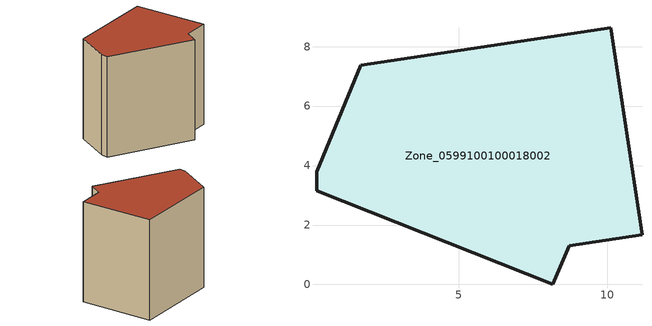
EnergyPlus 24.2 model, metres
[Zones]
Zone_0599100100018002
 floor ground (C_G): 0.22,3.15 0.23,3.79 1.7,7.37 10.11,8.64 11.17,1.67 8.71,1.3 8.17,0 z0
 wall outside (C_F): 10.11,8.64 1.7,7.37 0.23,3.79 0.22,3.15 8.17,0 8.71,1.3 11.17,1.67 10.11,8.64 z0:9.63
 roof outside (C_R): 0.23,3.79 0.22,3.15 8.17,0 8.71,1.3 11.17,1.67 10.11,8.64 1.7,7.37 z9.63
[BUILDING]
Pand.0599100100018002: North Axis=0; Terrain=City; Loads Convergence Tolerance Value=0.04; Temperature Convergence Tolerance Value=0.4; Solar Distribution=FullExterior; Maximum Number of Warmup Days=25; Minimum Number of Warmup Days=1
[Site:Location]
Rotterdam.The.Hague.AP_ZH_NLD Design_Conditions: Latitude=51.96; Longitude=4.45; Time Zone=1; Elevation=-4.5
[SITE:GROUNDTEMPERATURE:BUILDINGSURFACE]
18, 18, 18, 18, 18, 18, 18, 18, 18, 18, 18, 18
[MATERIAL] Thermal Absorptance=0.9; Solar Absorptance=0.7; Visible Absorptance=0.7
Name | Roughness | Thickness | Conductivity | Density | Specific Heat
G.TC.2015-2018 | MediumSmooth | 0.15 | 0.0428571 | 540 | 1210
F.TC.2015-2018 | Rough | 0.3 | 0.0666667 | 1920 | 840
R.TC.2015-2018 | MediumRough | 0.2 | 0.0333333 | 1500 | 1000
[CONSTRUCTION]
C_G: G.TC.2015-2018
C_F: F.TC.2015-2018
C_R: R.TC.2015-2018
[ZONE]
Zone_0599100100018002: Type=1; Multiplier=1; Ceiling Height=Autocalculate; Volume=Autocalculate; Floor Area=autocalculate; Part of Total Floor Area=Yes
[ZONEINFILTRATION:DESIGNFLOWRATE]
Infil_Zone_0599100100018002: Zone or ZoneList or Space or SpaceList=Zone_0599100100018002; Schedule=AlwaysOn; Design Flow Rate Calculation Method=Flow/Area; Flow Rate per Floor Area=0.0015; Constant Term Coefficient=1; Temperature Term Coefficient=0; Velocity Term Coefficient=0; Velocity Squared Term Coefficient=0
[HVACTEMPLATE:ZONE:IDEALLOADSAIRSYSTEM]
Zone_0599100100018002: Maximum Heating Supply Air Temperature=50; Minimum Cooling Supply Air Temperature=13; Maximum Heating Supply Air Humidity Ratio=0.0156; Minimum Cooling Supply Air Humidity Ratio=0.0077; Heating Limit=NoLimit; Cooling Limit=NoLimit; Dehumidification Control Type=ConstantSensibleHeatRatio; Cooling Sensible Heat Ratio=0.7; Dehumidification Setpoint=60; Humidification Control Type=None; Humidification Setpoint=30; Outdoor Air Method=None; Outdoor Air Flow Rate per Person=0.00944; Outdoor Air Flow Rate per Zone Floor Area=0; Outdoor Air Flow Rate per Zone=0; Demand Controlled Ventilation Type=None; Outdoor Air Economizer Type=NoEconomizer; Heat Recovery Type=None; Sensible Heat Recovery Effectiveness=0.7; Latent Heat Recovery Effectiveness=0.65
[ZONECONTROL:THERMOSTAT]
ThermostatControl_Zone_0599100100018002: Zone or ZoneList=Zone_0599100100018002; Control Type Schedule=DualSetpointControlType; Control 1=Thermostat_Zone_0599100100018002; Temperature Difference Between Cutout And Setpoint=0
[THERMOSTATSETPOINT:DUALSETPOINT]
Thermostat_Zone_0599100100018002: Heating Setpoint Temperature Schedule=HeatingSetpoint_Zone_0599100100018002; Cooling Setpoint Temperature Schedule=CoolingSetpoint_Zone_0599100100018002
[SCHEDULE:COMPACT]
HeatingSetpoint_Zone_0599100100018002: Through: 12/31, For: AllDays, Until: 24:00, 21
CoolingSetpoint_Zone_0599100100018002: Through: 12/31, For: AllDays, Until: 24:00, 24
DualSetpointControlType: Through: 12/31, For: AllDays, Until: 24:00, 4
AlwaysOn: Through: 12/31, For: AllDays, Until: 24:00, 1
